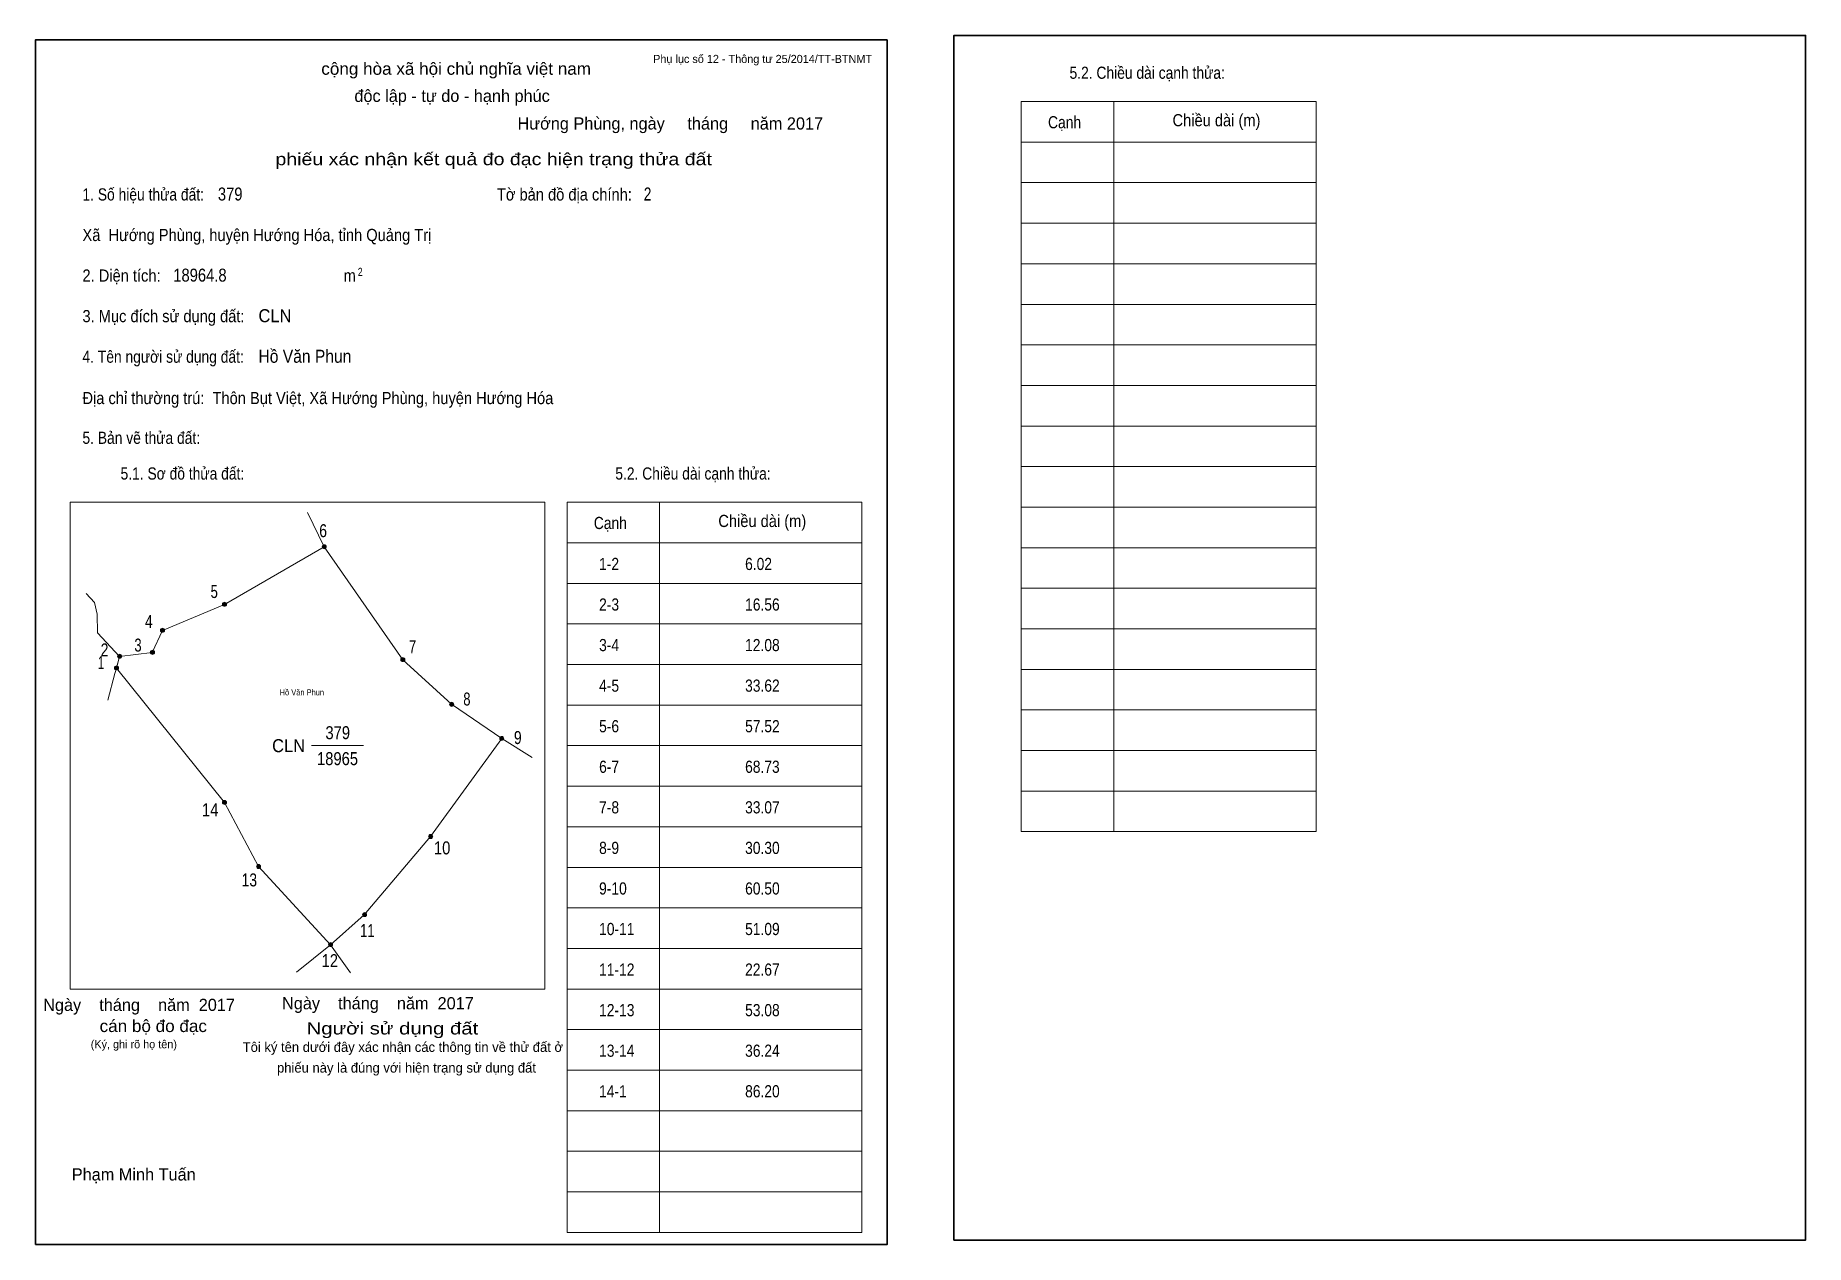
# Model space of a CAD drawing. Header units: centimetres. Extents: x 0 to 43.6, y 0 to 29.8.
import ezdxf
from ezdxf.enums import TextEntityAlignment as Align

# ---------------------------------------------------------------- set-up
doc = ezdxf.new("R2010")
doc.units = ezdxf.units.CM
doc.header["$LTSCALE"] = 0.12
for name, color, linetype in [('30', 7, 'Continuous'), ('34', 7, 'Continuous'), ('62', 7, 'Continuous')]:
    doc.layers.add(name, color=color, linetype=linetype)
for name, color, linetype, lineweight in [('32', 7, 'Continuous', 13), ('33', 7, 'Continuous', 13), ('61', 7, 'Continuous', 13), ('63', 7, 'Continuous', 13)]:
    doc.layers.add(name, color=color, linetype=linetype, lineweight=lineweight)

msp = doc.modelspace()

# ---------------------------------------------------------------- hatches: boundary and pattern name
at = {"layer": '32'}
for points in [[(7.1721, 17.2045, 1), (7.0721, 17.2045, 1)], [(4.7135, 15.7856, 1), (4.6135, 15.7856, 1)], [(3.1836, 15.1441, 1), (3.0836, 15.1441, 1)], [(2.1255, 14.504, 1), (2.0255, 14.504, 1)], [(2.9368, 14.6012, 1), (2.8368, 14.6012, 1)], [(9.1106, 14.4211, 1), (9.0106, 14.4211, 1)], [(2.05, 14.2168, 1), (1.95, 14.2168, 1)], [(10.3138, 13.3186, 1), (10.2138, 13.3186, 1)], [(11.55, 12.4777, 1), (11.45, 12.4777, 1)], [(4.7135, 10.8999, 1), (4.6135, 10.8999, 1)], [(9.7966, 10.061, 1), (9.6966, 10.061, 1)], [(5.5524, 9.3207, 1), (5.4524, 9.3207, 1)], [(8.168, 8.1363, 1), (8.068, 8.1363, 1)], [(7.329, 7.396, 1), (7.229, 7.396, 1)]]:
    msp.add_hatch(color=256, dxfattribs=at).paths.add_polyline_path(points)

# ---------------------------------------------------------------- linework, layer by layer
for centre in [(7.1221, 17.2045), (4.6635, 15.7856), (3.1336, 15.1441), (2.0755, 14.504), (2.8868, 14.6012), (9.0606, 14.4211), (2, 14.2168), (10.2638, 13.3186), (11.5, 12.4777), (4.6635, 10.8999), (9.7466, 10.061), (5.5024, 9.3207), (8.118, 8.1363), (7.279, 7.396)]:
    msp.add_circle(centre, 0.05, dxfattribs=at)
at = {"layer": '33'}
msp.add_line((6.81, 12.3), (8.09, 12.3), dxfattribs=at)
at = {"layer": '61'}
for p, q in [((7.12, 17.2), (6.71, 18.05)), ((2.07, 14.5), (2, 14.22)), ((2, 14.22), (2, 14.21)), ((7.28, 7.39), (6.44, 6.72)), ((7.28, 7.39), (7.77, 6.7))]:
    msp.add_line(p, q, dxfattribs=at)
for points in [[(2.07, 14.5), (2.88, 14.6), (3.13, 15.14), (4.66, 15.78), (7.12, 17.2)], [(7.12, 17.2), (9.06, 14.42), (10.26, 13.32), (11.5, 12.48), (12.25, 12.01)], [(1.25, 16.05), (1.46, 15.83), (1.52, 15.54), (1.53, 15.08), (2.07, 14.5), (2, 14.21)], [(2, 14.21), (1.96, 14.08), (1.79, 13.42)], [(2, 14.21), (4.66, 10.9), (5.5, 9.32), (7.28, 7.39)], [(11.5, 12.48), (9.74, 10.06), (8.11, 8.13), (7.28, 7.39)]]:
    msp.add_lwpolyline(points, dxfattribs=at)
at = {"layer": '63'}
for p, q in [((24.31, 28.18), (31.58, 28.18)), ((24.31, 10.18), (24.31, 28.18)), ((26.59, 10.18), (26.59, 28.18)), ((31.58, 10.18), (31.58, 28.18)), ((24.31, 27.18), (31.58, 27.18)), ((24.31, 26.18), (31.58, 26.18)), ((24.31, 25.18), (31.58, 25.18)), ((24.31, 24.18), (31.58, 24.18)), ((24.31, 23.18), (31.58, 23.18)), ((24.31, 22.18), (31.58, 22.18)), ((24.31, 21.18), (31.58, 21.18)), ((24.31, 20.18), (31.58, 20.18)), ((24.31, 19.18), (31.58, 19.18)), ((0.86, 18.3), (12.56, 18.3)), ((0.86, 6.3), (0.86, 18.3)), ((12.56, 6.3), (12.56, 18.3)), ((13.11, 18.3), (20.38, 18.3)), ((13.11, 0.3), (13.11, 18.3)), ((15.39, 0.3), (15.39, 18.3)), ((20.38, 0.3), (20.38, 18.3)), ((24.31, 18.18), (31.58, 18.18)), ((13.11, 17.3), (20.38, 17.3)), ((24.31, 17.18), (31.58, 17.18)), ((13.11, 16.3), (20.38, 16.3)), ((24.31, 16.18), (31.58, 16.18)), ((13.11, 15.3), (20.38, 15.3)), ((24.31, 15.18), (31.58, 15.18)), ((13.11, 14.3), (20.38, 14.3)), ((24.31, 14.18), (31.58, 14.18)), ((13.11, 13.3), (20.38, 13.3)), ((24.31, 13.18), (31.58, 13.18)), ((13.11, 12.3), (20.38, 12.3)), ((24.31, 12.18), (31.58, 12.18)), ((24.31, 12.18), (31.58, 12.18)), ((13.11, 11.3), (20.38, 11.3)), ((24.31, 11.18), (31.58, 11.18)), ((13.11, 10.3), (20.38, 10.3)), ((24.31, 10.18), (31.58, 10.18)), ((13.11, 9.3), (20.38, 9.3)), ((13.11, 8.3), (20.38, 8.3)), ((13.11, 7.3), (20.38, 7.3)), ((0.86, 6.3), (12.56, 6.3)), ((13.11, 6.3), (20.38, 6.3)), ((13.11, 5.3), (20.38, 5.3)), ((13.11, 4.3), (20.38, 4.3)), ((13.11, 3.3), (20.38, 3.3)), ((13.11, 2.3), (20.38, 2.3)), ((13.11, 2.3), (20.38, 2.3)), ((13.11, 1.3), (20.38, 1.3)), ((13.11, 0.3), (20.38, 0.3))]:
    msp.add_line(p, q, dxfattribs=at)
at = {"layer": '63', "lineweight": 35}
for points in [[(0, 0), (0, 29.7), (21, 29.7), (21, 0)], [(22.65, 0.11), (22.65, 29.81), (43.65, 29.81), (43.65, 0.11)]]:
    msp.add_lwpolyline(points, close=True, dxfattribs=at)

# ---------------------------------------------------------------- texts
at = {"layer": '30', "width": 0.85}
for s, p in [('1-2', (13.9, 16.63)), ('6.02', (17.5, 16.63)), ('2-3', (13.9, 15.63)), ('16.56', (17.5, 15.63)), ('3-4', (13.9, 14.63)), ('12.08', (17.5, 14.63)), ('4-5', (13.9, 13.63)), ('33.62', (17.5, 13.63)), ('5-6', (13.9, 12.63)), ('57.52', (17.5, 12.63)), ('6-7', (13.9, 11.63)), ('68.73', (17.5, 11.63)), ('7-8', (13.9, 10.63)), ('33.07', (17.5, 10.63)), ('8-9', (13.9, 9.63)), ('30.30', (17.5, 9.63)), ('9-10', (13.9, 8.63)), ('60.50', (17.5, 8.63)), ('10-11', (13.9, 7.63)), ('51.09', (17.5, 7.63)), ('11-12', (13.9, 6.63)), ('22.67', (17.5, 6.63)), ('12-13', (13.9, 5.63)), ('53.08', (17.5, 5.63)), ('13-14', (13.9, 4.63)), ('36.24', (17.5, 4.63)), ('14-1', (13.9, 3.63)), ('86.20', (17.5, 3.63))]:
    msp.add_text(s, height=0.3, dxfattribs=at).set_placement(p)
at = {"layer": '32'}
for s, width, p in [('6', 0.8, (7.095, 17.44)), ('5', 0.75, (4.41, 15.94)), ('4', 0.8, (2.795, 15.2)), ('3', 0.75, (2.53, 14.62)), ('7', 0.75, (9.3, 14.58)), ('1', 0.65, (1.62, 14.19)), ('2', 0.8, (1.705, 14.5)), ('8', 0.75, (10.64, 13.29)), ('9', 0.8, (11.895, 12.34)), ('14', 0.85, (4.31, 10.56)), ('10', 0.85, (10.03, 9.62)), ('13', 0.8, (5.275, 8.83)), ('11', 0.75, (8.185, 7.58)), ('12', 0.85, (7.26, 6.84))]:
    msp.add_text(s, height=0.32, dxfattribs=dict(at, width=width)).set_placement(p, align=Align.CENTER)
at = {"layer": '33', "width": 0.85}
for s, p in [('379', (7.455, 12.46)), ('18965', (7.45, 11.82))]:
    msp.add_text(s, height=0.32, dxfattribs=at).set_placement(p, align=Align.CENTER)
at = {"layer": '33', "width": 0.95}
msp.add_text('CLN', height=0.32, dxfattribs=at).set_placement((6.65, 12.14), align=Align.RIGHT)
at = {"layer": '34'}
for s, width, p in [('379', 0.85, (4.5, 25.74)), ('2', 0.8, (15, 25.74)), ('18964.8', 0.85, (3.4, 23.74)), ('CLN', 0.95, (5.5, 22.74)), ('Hồ Văn Phun', 0.9, (5.5, 21.74))]:
    msp.add_text(s, height=0.32, dxfattribs=dict(at, width=width)).set_placement(p)
at = {"layer": '62', "width": 0.9}
msp.add_text('Hồ Văn Phun', height=0.148, dxfattribs=at).set_placement((6.57, 13.54), align=Align.CENTER)
at = {"layer": '63'}
for s, height, p in [('Phụ lục số 12 - Thông tư 25/2014/TT-BTNMT', 0.2, (20.63, 29.13)), ('Ngày    tháng    năm  2017', 0.3, (10.81, 5.8)), ('Ngày    tháng    năm  2017', 0.3, (4.92, 5.76)), ('(Ký, ghi rõ họ tên)', 0.2, (3.49, 4.84))]:
    msp.add_text(s, height=height, dxfattribs=at).set_placement(p, align=Align.RIGHT)
at = {"layer": '63', "width": 1.05}
msp.add_text('cộng hòa xã hội chủ nghĩa việt nam', height=0.3, dxfattribs=at).set_placement((10.375, 28.84), align=Align.CENTER)
at = {"layer": '63'}
for s, height, width, p in [('5.2. Chiều dài cạnh thửa:', 0.3, 0.85, (25.5, 28.74)), ('Cạnh', 0.3, 0.85, (24.97, 27.52)), ('Chiều dài (m)', 0.3, 0.9, (28.04, 27.57)), ('1. Số hiệu thửa đất:', 0.3, 0.85, (1.16, 25.74)), ('Tờ bản đồ địa chính:', 0.3, 0.9, (11.38, 25.74)), ('Xã  Hướng Phùng, huyện Hướng Hóa, tỉnh Quảng Trị', 0.3, 0.9, (1.16, 24.74)), ('2. Diện tích:', 0.3, 0.9, (1.16, 23.74)), ('2', 0.2, 0.8, (7.95, 23.88)), ('m', 0.3, 0.9, (7.6, 23.74)), ('3. Mục đích sử dụng đất:', 0.3, 0.9, (1.16, 22.74)), ('4. Tên người sử dụng đất:', 0.3, 0.85, (1.16, 21.74)), ('Địa chỉ thường trú:  Thôn Bụt Việt, Xã Hướng Phùng, huyện Hướng Hóa', 0.3, 0.9, (1.16, 20.72)), ('5. Bản vẽ thửa đất:', 0.3, 0.85, (1.16, 19.74)), ('5.1. Sơ đồ thửa đất:', 0.3, 0.85, (2.1, 18.86)), ('5.2. Chiều dài cạnh thửa:', 0.3, 0.85, (14.3, 18.86)), ('Cạnh', 0.3, 0.85, (13.77, 17.64)), ('Chiều dài (m)', 0.3, 0.9, (16.84, 17.69))]:
    msp.add_text(s, height=height, dxfattribs=dict(at, width=width)).set_placement(p)
for s, height, p in [('độc lập - tự do - hạnh phúc', 0.3, (10.275, 28.17)), ('Hướng Phùng, ngày     tháng     năm 2017', 0.3, (15.655, 27.49)), ('Tôi ký tên dưới đây xác nhận các thông tin về thử đất ở ', 0.24, (9.105, 4.75)), ('phiếu này là đúng với hiện trạng sử dụng đất', 0.24, (9.15, 4.24)), ('Phạm Minh Tuấn', 0.3, (2.425, 1.58))]:
    msp.add_text(s, height=height, dxfattribs=at).set_placement(p, align=Align.CENTER)
for s, width, p in [('phiếu xác nhận kết quả đo đạc hiện trạng thửa đất', 1.2, (16.68, 26.61)), ('cán bộ đo đạc', 1.05, (4.23, 5.24)), ('Người sử dụng đất', 1.25, (10.92, 5.18))]:
    msp.add_text(s, height=0.3, dxfattribs=dict(at, width=width)).set_placement(p, align=Align.RIGHT)

doc.saveas('drawing.dxf')
